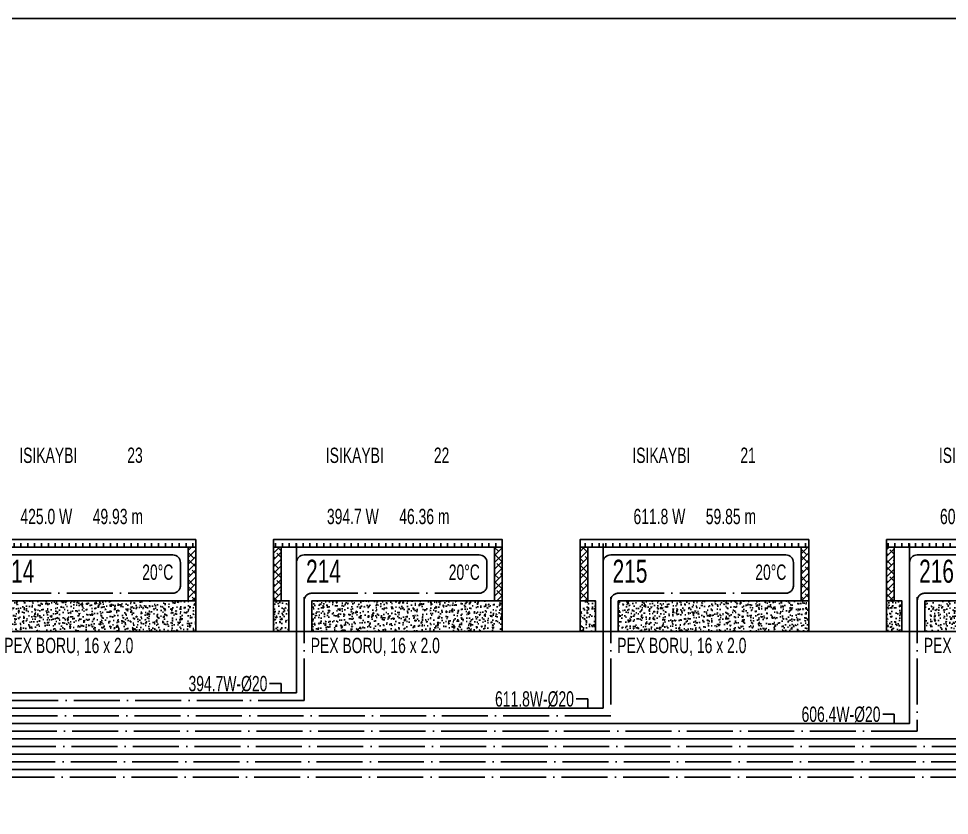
# Model space of a CAD drawing. Header units: centimetres. Extents: x 275281 to 287704, y -444050 to -441150.
# Drawn here: x 282376 to 282983, y -442522 to -442002 of the extents above; entities that cross this region are included whole.
import ezdxf
from ezdxf.enums import TextEntityAlignment as Align

# ---------------------------------------------------------------- set-up
doc = ezdxf.new("R2010")
doc.units = ezdxf.units.CM
doc.linetypes.add('ROTAS_ISITMA_DONUS', pattern=[40, 30, -5, 0, -5])
for name, color, linetype in [('ROTAS-ISITMA-CAP', 41, 'Continuous'), ('ROTAS-ISITMA-DONUS-BORU', 30, 'ROTAS_ISITMA_DONUS'), ('ROTAS-ISITMA-GIDIS-BORU', 10, 'Continuous'), ('ROTAS-ISITMA-SEMA-DETAY', 7, 'Continuous'), ('ROTAS-SEMA-KAT-BANDI', 7, 'Continuous')]:
    doc.layers.add(name, color=color, linetype=linetype)
doc.styles.add('ROTAS-YAZI', font='arial.ttf')
pattern_1 = [(50, (-135697.04, 398449.737), (7.17260183, -0.62752135), [0.75, -8.25]), (355, (-135697.04, 398449.737), (-1.38751334, 7.52192134), [0.6, -6.6]), (100.4514445, (-135696.442, 398449.6846), (5.78508847, 6.89439991), [0.63740192, -7.01142112]), (46.1842, (-135697.04, 398451.737), (10.6724133, -1.6551928), [1.125, -12.375]), (96.6356355, (-135696.15, 398451.599), (9.34661946, 9.741186), [0.95610342, -10.5171376]), (351.184164, (-135697.04, 398451.737), (9.34661945, 9.741186), [0.9, -9.9]), (21, (-135696.04, 398451.237), (5.96907052, -4.02618891), [0.75, -8.25]), (326, (-135696.04, 398451.237), (2.43315332, 7.25150045), [0.6, -6.6]), (71.4514447, (-135695.5425, 398450.9014), (8.40222377, 3.22531153), [0.6374019, -7.01142112]), (37.5, (-135697.04, 398449.737), (0.121598553, 3.328938538), [0, -6.52, 0, -6.7, 0, -6.625]), (7.5, (-135697.04, 398449.737), (2.630695374, 3.94411712), [0, -3.82, 0, -6.37, 0, -2.525]), (327.5, (-135699.27, 398449.737), (5.338224362, -0.225548717), [0, -2.5, 0, -7.8, 0, -10.35]), (317.5, (-135700.27, 398449.737), (5.831861693, 1.001049823), [0, -3.25, 0, -5.18, 0, -7.35])]
pattern_2 = [(45, (-135697.04, 398444.737), (-2.209708691, 2.209708691), []), (135, (-135697.04, 398444.737), (-6.629126074, 2.209708691), [7.8125, -4.6875])]

# ---------------------------------------------------------------- blocks, each defined once
blk = doc.blocks.new('ROTAS-YI-DEVRE-PANELI')
h = blk.add_hatch()
h.set_pattern_fill('ACAD_ISO08W100', scale=0.898129, angle=90, style=0)
h.set_pattern_definition([(90, (-135697.04, 398444.737), (-4.49064449, 3e-16), [21.55509356, -2.6943867, 5.38877339, -2.6943867])])
h.paths.add_polyline_path([(129.28, 55), (129.28, 60), (-20, 60), (-20, 55)])
h = blk.add_hatch()
h.set_pattern_fill('ANSI38', color=15, scale=25, style=0)
h.set_pattern_definition(pattern_2)
h.paths.add_polyline_path([(-20, 20), (-15, 20), (-15, 55), (-20, 55)])
h = blk.add_hatch()
h.set_pattern_fill('ANSI38', color=15, scale=25, style=0)
h.set_pattern_definition(pattern_2)
h.paths.add_polyline_path([(124.28, 20), (129.28, 20), (129.28, 55), (124.28, 55)])
h = blk.add_hatch()
h.set_pattern_fill('AR-CONC', color=15, style=0)
h.set_pattern_definition(pattern_1)
h.paths.add_polyline_path([(-20, 0), (-10, 0), (-10, 20), (-15, 20), (-20, 20)])
h = blk.add_hatch()
h.set_pattern_fill('AR-CONC', color=15, style=0)
h.set_pattern_definition(pattern_1)
h.paths.add_polyline_path([(5, 20), (5, 0), (129.28, 0), (129.28, 20)])
at = {"color": 7}
for p, q in [((-20, 55), (129.28, 55)), ((-15, 55), (-15, 20)), ((124.28, 55), (124.28, 20))]:
    blk.add_line(p, q, dxfattribs=at)
for points in [[(-10, 0), (-20, 0), (-20, 60), (129.28, 60), (129.28, 0), (5, 0), (5, 20), (129.28, 20)], [(-10, 0), (-10, 20), (-15, 20), (-20, 20)]]:
    blk.add_lwpolyline(points, dxfattribs=at)
at = {"layer": 'ROTAS-ISITMA-DONUS-BORU'}
for p, q in [((119.28, 37.5), (119.28, 30)), ((5, 25), (114.28, 25)), ((0, 10), (0, 20))]:
    blk.add_line(p, q, dxfattribs=at)
for centre, start, end in [((5, 20), 90, 180), ((114.28, 30), -90, 0)]:
    blk.add_arc(centre, 5, start, end, dxfattribs=at)
at = {"layer": 'ROTAS-ISITMA-GIDIS-BORU'}
for p, q in [((0, 50), (114.28, 50)), ((119.28, 37.5), (119.28, 45))]:
    blk.add_line(p, q, dxfattribs=at)
for centre, start, end in [((0, 45), 90, 180), ((114.28, 45), 0, 90)]:
    blk.add_arc(centre, 5, start, end, dxfattribs=at)
at = {"color": 2, "style": 'ROTAS-YAZI', "width": 0.65}
for tag, p, height in [('ISIKAYBI', (14.15, 110), 10), ('YER', (14.88, 70.07), 10), ('NO', (1.26, 31.86), 15), ('DERECE', (94.35, 33.73), 10), ('BORU', (4.3, -14.1), 10)]:
    blk.add_attdef(tag, p, '', height=height, dxfattribs=at)
for tag, p in [('NO1', (84.62, 110.06)), ('UZ', (62.06, 70.07))]:
    blk.add_attdef(tag, p, '', height=10, rotation=359.99998, dxfattribs=at)
blk.add_attdef('MAHAL', text='', height=10, dxfattribs=at).set_placement((15, 95), align=Align.MIDDLE_LEFT)
blk = doc.blocks.new('ROTAS-YI-HAT-ETIKETI')
at = {"color": 41}
for q in [(-7.5, 6), (0, 0)]:
    blk.add_line((0, 6), q, dxfattribs=at)
at = {"color": 41, "style": 'ROTAS-YAZI', "width": 0.65}
blk.add_attdef('CAP', (-60.45, 1), '', height=10, dxfattribs=at)

msp = doc.modelspace()

# ---------------------------------------------------------------- linework, layer by layer
at = {"layer": 'ROTAS-ISITMA-DONUS-BORU'}
for points in [[(283562.28, -442379.1), (283562.28, -442496.6), (281882.28, -442496.6), (281882.28, -442382)], [(283362.28, -442379.1), (283362.28, -442486.6), (281892.28, -442486.6), (281892.28, -442382)], [(283162.28, -442379.1), (283162.28, -442476.6), (281902.28, -442476.6), (281902.28, -442382)], [(282962.28, -442379.1), (282962.28, -442466.6), (281912.28, -442466.6), (281912.28, -442382)], [(282762.28, -442379.1), (282762.28, -442456.6), (281922.28, -442456.6), (281922.28, -442382)], [(282562.28, -442379.1), (282562.28, -442446.6), (281932.28, -442446.6), (281932.28, -442382)]]:
    msp.add_lwpolyline(points, dxfattribs=at)
at = {"layer": 'ROTAS-ISITMA-GIDIS-BORU'}
for points in [[(283557.28, -442344.1), (283557.28, -442491.6), (281887.28, -442491.6), (281887.28, -442382)], [(283357.28, -442344.1), (283357.28, -442481.6), (281897.28, -442481.6), (281897.28, -442382)], [(283157.28, -442344.1), (283157.28, -442471.6), (281907.28, -442471.6), (281907.28, -442382)], [(282957.28, -442344.1), (282957.28, -442461.6), (281917.28, -442461.6), (281917.28, -442382)], [(282757.28, -442344.1), (282757.28, -442451.6), (281927.28, -442451.6), (281927.28, -442382)], [(282557.28, -442344.1), (282557.28, -442441.6), (281937.28, -442441.6), (281937.28, -442382)]]:
    msp.add_lwpolyline(points, dxfattribs=at)
at = {"layer": 'ROTAS-SEMA-KAT-BANDI', "color": 7}
for points in [[(281676.28, -442401.6), (287616.28, -442401.6), (287616.28, -442001.6), (281676.28, -442001.6)], [(281676.28, -442801.6), (287616.28, -442801.6), (287616.28, -442401.6), (281676.28, -442401.6)]]:
    msp.add_lwpolyline(points, close=True, dxfattribs=at)

# ---------------------------------------------------------------- block references
at = {"layer": 'ROTAS-ISITMA-CAP'}
for p, values in [((282547.28, -442441.6), {'CAP': '394.7W-%%C20'}), ((282747.28, -442451.6), {'CAP': '611.8W-%%C20'}), ((282947.28, -442461.6), {'CAP': '606.4W-%%C20'})]:
    msp.add_blockref('ROTAS-YI-HAT-ETIKETI', p, dxfattribs=at).add_auto_attribs(values)
at = {"layer": 'ROTAS-ISITMA-SEMA-DETAY'}
for p, values in [((282362.28, -442401.6), {'NO': '214', 'DERECE': '20%%DC', 'UZ': '49.93 m', 'NO1': '23', 'BORU': 'PEX BORU, 16 x 2.0', 'YER': '425.0 W', 'ISIKAYBI': 'ISIKAYBI'}), ((282562.28, -442401.6), {'NO': '214', 'DERECE': '20%%DC', 'UZ': '46.36 m', 'NO1': '22', 'BORU': 'PEX BORU, 16 x 2.0', 'YER': '394.7 W', 'ISIKAYBI': 'ISIKAYBI'}), ((282762.28, -442401.6), {'NO': '215', 'DERECE': '20%%DC', 'UZ': '59.85 m', 'NO1': '21', 'BORU': 'PEX BORU, 16 x 2.0', 'YER': '611.8 W', 'ISIKAYBI': 'ISIKAYBI'}), ((282962.28, -442401.6), {'NO': '216', 'DERECE': '20%%DC', 'UZ': '59.68 m', 'NO1': '20', 'BORU': 'PEX BORU, 16 x 2.0', 'YER': '606.4 W', 'ISIKAYBI': 'ISIKAYBI'})]:
    msp.add_blockref('ROTAS-YI-DEVRE-PANELI', p, dxfattribs=at).add_auto_attribs(values)

doc.saveas('drawing.dxf')
